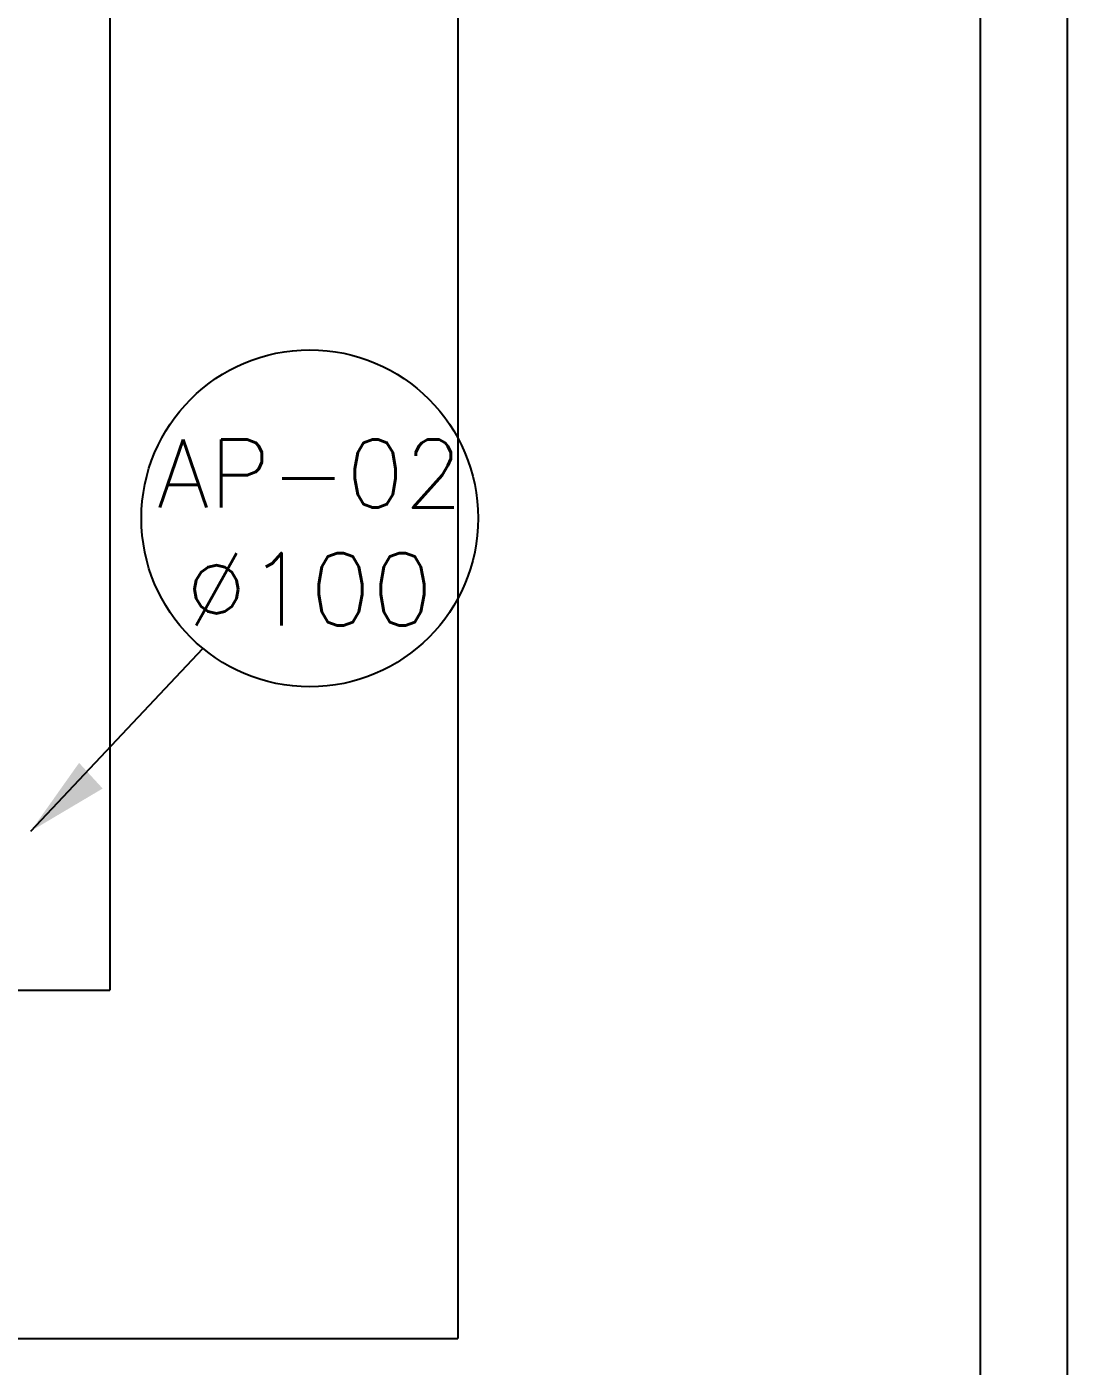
# Model space of a CAD drawing. Header units: millimetres. Extents: x -336 to -33, y -135 to 770.
# Drawn here: x -300.344 to -296.758, y 717.507 to 722.121 of the extents above; entities that cross this region are included whole.
import ezdxf
from ezdxf.enums import TextEntityAlignment as Align

# ---------------------------------------------------------------- set-up
doc = ezdxf.new("R2010")
doc.units = ezdxf.units.MM
doc.header["$LTSCALE"] = 50
doc.header["$MEASUREMENT"] = 0
for name, color, linetype in [('-HIDRO', 8, 'CONTINUOUS'), ('A-PEN-C', 4, 'CONTINUOUS'), ('COTA', 7, 'CONTINUOUS')]:
    doc.layers.add(name, color=color, linetype=linetype)
doc.styles.add('ROMANS', font='romans', dxfattribs={"height": 0.1})

msp = doc.modelspace()

# ---------------------------------------------------------------- linework, layer by layer
at = {"layer": '-HIDRO', "linetype": 'Continuous'}
for p, q in [((-296.758, 753.4228), (-296.758, 703.4228)), ((-297.058, 753.1228), (-297.058, 703.7228)), ((-300.058, 726.4028), (-300.058, 718.8028)), ((-304.158, 718.8028), (-300.058, 718.8028))]:
    msp.add_line(p, q, dxfattribs=at)
at = {"layer": 'A-PEN-C'}
msp.add_line((-300.3304, 719.3501), (-299.7372, 719.9794), dxfattribs=at)
msp.add_circle((-299.3687, 720.4277), 0.5803, dxfattribs=at)
msp.add_solid([(-300.3304, 719.3501), (-300.0826, 719.4969), (-300.1639, 719.5852)], dxfattribs=at)
at = {"layer": 'COTA', "color": 8, "linetype": 'Continuous'}
for p in [(-298.858, 743.8135), (-302.958, 717.6028)]:
    msp.add_line(p, (-298.858, 717.6028), dxfattribs=at)

# ---------------------------------------------------------------- texts
at = {"layer": 'A-PEN-C', "style": 'ROMANS'}
for s, height, p in [('AP-02', 0.234, (-299.3687, 720.4648)), ('%%C100', 0.24935, (-299.3701, 720.0584))]:
    msp.add_text(s, height=height, dxfattribs=at).set_placement(p, align=Align.CENTER)

doc.saveas('drawing.dxf')
